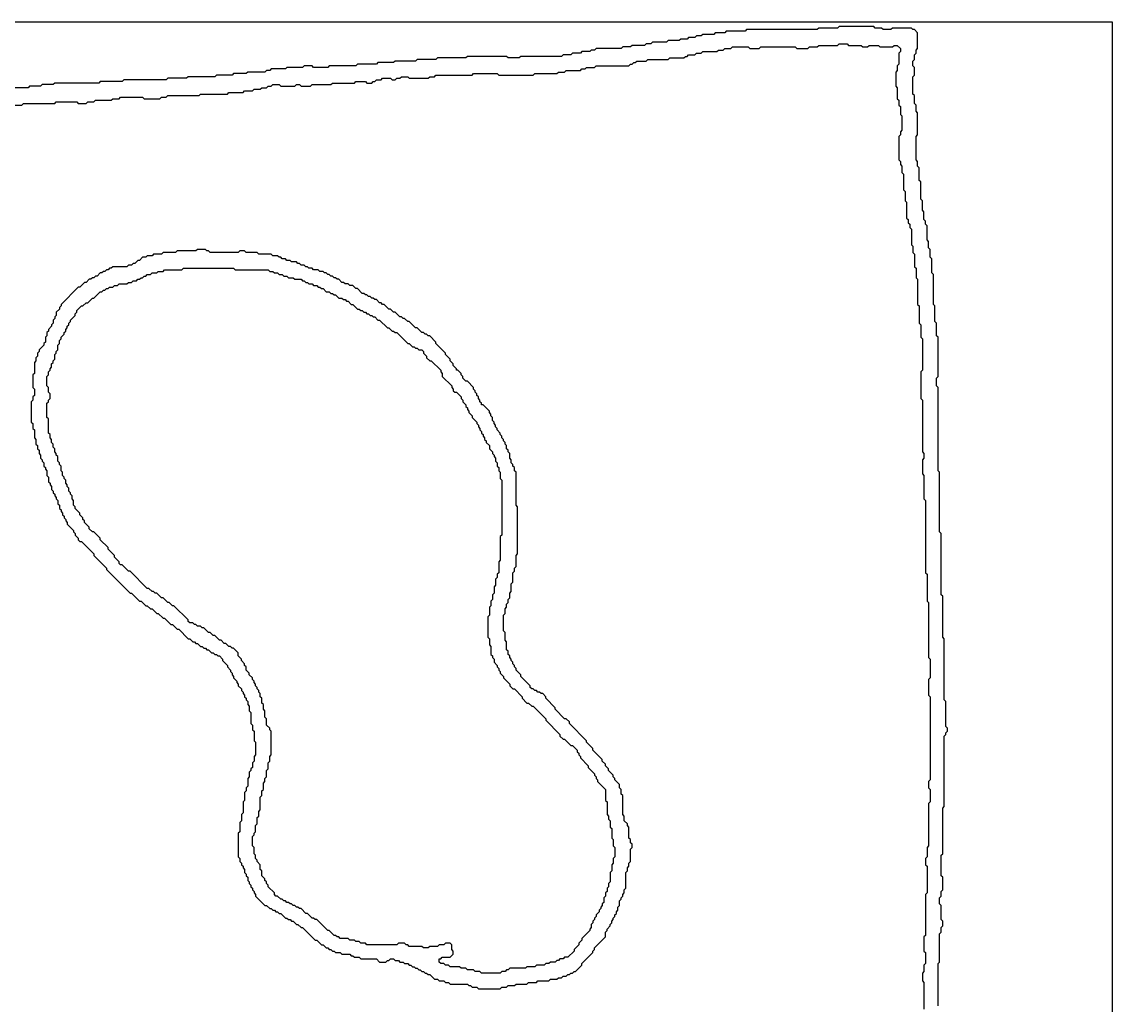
# Model space of a CAD drawing. Header units: metres. Extents: x 0 to 1166, y 0 to 1049.
# Drawn here: x 471 to 1166, y 423 to 1049 of the extents above; entities that cross this region are included whole.
import ezdxf

# ---------------------------------------------------------------- set-up
doc = ezdxf.new("R2010")
doc.units = ezdxf.units.M

msp = doc.modelspace()

# ---------------------------------------------------------------- linework, layer by layer
for points in [[(0, 0), (0, 1049), (0, 1049), (1166, 1049), (1166, 1049), (1166, 0), (1166, 0), (0, 0)], [(1055, 422), (1055, 449), (1055, 449), (1056, 450), (1056, 450), (1056, 468), (1056, 468), (1057, 469), (1057, 469), (1057, 472), (1057, 472), (1058, 473), (1058, 473), (1058, 476), (1058, 476), (1057, 477), (1057, 477), (1057, 486), (1057, 486), (1056, 487), (1056, 487), (1056, 491), (1056, 491), (1057, 492), (1057, 492), (1057, 495), (1057, 495), (1058, 496), (1058, 496), (1058, 504), (1058, 504), (1057, 505), (1057, 505), (1057, 518), (1057, 518), (1058, 519), (1058, 519), (1058, 548), (1058, 548), (1059, 549), (1059, 549), (1059, 594), (1059, 594), (1060, 595), (1060, 595), (1060, 596), (1060, 596), (1061, 597), (1061, 597), (1061, 599), (1061, 599), (1060, 600), (1060, 600), (1060, 616), (1060, 616), (1059, 617), (1059, 617), (1059, 656), (1059, 656), (1058, 657), (1058, 657), (1058, 683), (1058, 683), (1057, 684), (1057, 684), (1057, 723), (1057, 723), (1056, 724), (1056, 724), (1056, 762), (1056, 762), (1055, 763), (1055, 763), (1055, 816), (1055, 816), (1054, 817), (1054, 817), (1054, 822), (1054, 822), (1055, 823), (1055, 823), (1055, 848), (1055, 848), (1054, 849), (1054, 849), (1054, 857), (1054, 857), (1053, 858), (1053, 858), (1053, 868), (1053, 868), (1052, 869), (1052, 869), (1052, 888), (1052, 888), (1051, 889), (1051, 889), (1051, 898), (1051, 898), (1050, 899), (1050, 899), (1050, 904), (1050, 904), (1049, 905), (1049, 905), (1049, 909), (1049, 909), (1048, 910), (1048, 910), (1048, 919), (1048, 919), (1047, 920), (1047, 920), (1047, 922), (1047, 922), (1046, 923), (1046, 923), (1046, 928), (1046, 928), (1045, 929), (1045, 929), (1045, 935), (1045, 935), (1044, 936), (1044, 936), (1044, 947), (1044, 947), (1043, 948), (1043, 948), (1043, 956), (1043, 956), (1042, 957), (1042, 957), (1042, 960), (1042, 960), (1041, 961), (1041, 961), (1041, 976), (1041, 976), (1042, 977), (1042, 977), (1042, 991), (1042, 991), (1041, 992), (1041, 992), (1041, 996), (1041, 996), (1040, 997), (1040, 997), (1040, 1002), (1040, 1002), (1039, 1003), (1039, 1003), (1039, 1014), (1039, 1014), (1040, 1015), (1040, 1015), (1040, 1020), (1040, 1020), (1039, 1021), (1039, 1021), (1039, 1024), (1039, 1024), (1040, 1025), (1040, 1025), (1040, 1028), (1040, 1028), (1041, 1029), (1041, 1029), (1041, 1031), (1041, 1031), (1042, 1032), (1042, 1032), (1042, 1042), (1042, 1042), (1040, 1044), (1040, 1044), (1039, 1044), (1039, 1044), (1038, 1045), (1038, 1045), (1026, 1045), (1026, 1045), (1025, 1044), (1025, 1044), (1020, 1044), (1020, 1044), (1019, 1045), (1019, 1045), (1015, 1045), (1015, 1045), (1014, 1046), (1014, 1046), (992, 1046), (992, 1046), (991, 1045), (991, 1045), (979, 1045), (979, 1045), (978, 1044), (978, 1044), (933, 1044), (933, 1044), (932, 1043), (932, 1043), (920, 1043), (920, 1043), (919, 1042), (919, 1042), (913, 1042), (913, 1042), (912, 1041), (912, 1041), (905, 1041), (905, 1041), (904, 1040), (904, 1040), (901, 1040), (901, 1040), (900, 1039), (900, 1039), (896, 1039), (896, 1039), (895, 1038), (895, 1038), (891, 1038), (891, 1038), (890, 1037), (890, 1037), (883, 1037), (883, 1037), (882, 1036), (882, 1036), (873, 1036), (873, 1036), (872, 1035), (872, 1035), (869, 1035), (869, 1035), (868, 1034), (868, 1034), (860, 1034), (860, 1034), (859, 1033), (859, 1033), (854, 1033), (854, 1033), (853, 1032), (853, 1032), (837, 1032), (837, 1032), (836, 1031), (836, 1031), (834, 1031), (834, 1031), (833, 1030), (833, 1030), (828, 1030), (828, 1030), (827, 1029), (827, 1029), (822, 1029), (822, 1029), (821, 1028), (821, 1028), (816, 1028), (816, 1028), (815, 1027), (815, 1027), (789, 1027), (789, 1027), (788, 1026), (788, 1026), (781, 1026), (781, 1026), (780, 1027), (780, 1027), (755, 1027), (755, 1027), (754, 1026), (754, 1026), (736, 1026), (736, 1026), (735, 1025), (735, 1025), (723, 1025), (723, 1025), (722, 1024), (722, 1024), (709, 1024), (709, 1024), (708, 1023), (708, 1023), (698, 1023), (698, 1023), (697, 1022), (697, 1022), (685, 1022), (685, 1022), (684, 1021), (684, 1021), (667, 1021), (667, 1021), (666, 1020), (666, 1020), (657, 1020), (657, 1020), (656, 1021), (656, 1021), (651, 1021), (651, 1021), (650, 1020), (650, 1020), (640, 1020), (640, 1020), (639, 1019), (639, 1019), (630, 1019), (630, 1019), (629, 1018), (629, 1018), (627, 1018), (627, 1018), (626, 1017), (626, 1017), (615, 1017), (615, 1017), (614, 1016), (614, 1016), (606, 1016), (606, 1016), (605, 1015), (605, 1015), (595, 1015), (595, 1015), (594, 1014), (594, 1014), (577, 1014), (577, 1014), (576, 1013), (576, 1013), (564, 1013), (564, 1013), (563, 1012), (563, 1012), (536, 1012), (536, 1012), (535, 1011), (535, 1011), (521, 1011), (521, 1011), (520, 1010), (520, 1010), (492, 1010), (492, 1010), (491, 1009), (491, 1009), (484, 1009), (484, 1009), (483, 1008), (483, 1008), (476, 1008), (476, 1008), (475, 1007), (475, 1007), (460, 1007)], [(431, 996), (471, 996), (471, 996), (472, 997), (472, 997), (492, 997), (492, 997), (493, 998), (493, 998), (506, 998), (506, 998), (507, 997), (507, 997), (512, 997), (512, 997), (513, 998), (513, 998), (517, 998), (517, 998), (518, 999), (518, 999), (528, 999), (528, 999), (529, 1000), (529, 1000), (533, 1000), (533, 1000), (534, 1001), (534, 1001), (548, 1001), (548, 1001), (549, 1000), (549, 1000), (559, 1000), (559, 1000), (560, 1001), (560, 1001), (563, 1001), (563, 1001), (564, 1002), (564, 1002), (584, 1002), (584, 1002), (585, 1003), (585, 1003), (602, 1003), (602, 1003), (603, 1004), (603, 1004), (612, 1004), (612, 1004), (613, 1005), (613, 1005), (618, 1005), (618, 1005), (619, 1006), (619, 1006), (623, 1006), (623, 1006), (624, 1007), (624, 1007), (627, 1007), (627, 1007), (628, 1008), (628, 1008), (630, 1008), (630, 1008), (631, 1009), (631, 1009), (635, 1009), (635, 1009), (636, 1008), (636, 1008), (645, 1008), (645, 1008), (646, 1009), (646, 1009), (648, 1009), (648, 1009), (649, 1008), (649, 1008), (655, 1008), (655, 1008), (656, 1009), (656, 1009), (668, 1009), (668, 1009), (669, 1010), (669, 1010), (683, 1010), (683, 1010), (684, 1011), (684, 1011), (690, 1011), (690, 1011), (691, 1010), (691, 1010), (694, 1010), (694, 1010), (695, 1011), (695, 1011), (696, 1011), (696, 1011), (697, 1012), (697, 1012), (700, 1012), (700, 1012), (701, 1013), (701, 1013), (706, 1013), (706, 1013), (707, 1012), (707, 1012), (709, 1012), (709, 1012), (710, 1013), (710, 1013), (712, 1013), (712, 1013), (713, 1014), (713, 1014), (717, 1014), (717, 1014), (718, 1013), (718, 1013), (730, 1013), (730, 1013), (731, 1014), (731, 1014), (734, 1014), (734, 1014), (735, 1015), (735, 1015), (758, 1015), (758, 1015), (759, 1016), (759, 1016), (774, 1016), (774, 1016), (775, 1015), (775, 1015), (797, 1015), (797, 1015), (798, 1016), (798, 1016), (812, 1016), (812, 1016), (813, 1017), (813, 1017), (817, 1017), (817, 1017), (818, 1018), (818, 1018), (827, 1018), (827, 1018), (828, 1019), (828, 1019), (830, 1019), (830, 1019), (831, 1020), (831, 1020), (836, 1020), (836, 1020), (837, 1021), (837, 1021), (858, 1021), (858, 1021), (859, 1022), (859, 1022), (860, 1022), (860, 1022), (861, 1023), (861, 1023), (862, 1023), (862, 1023), (863, 1024), (863, 1024), (869, 1024), (869, 1024), (870, 1025), (870, 1025), (883, 1025), (883, 1025), (884, 1026), (884, 1026), (893, 1026), (893, 1026), (894, 1027), (894, 1027), (895, 1027), (895, 1027), (896, 1028), (896, 1028), (900, 1028), (900, 1028), (901, 1029), (901, 1029), (904, 1029), (904, 1029), (905, 1030), (905, 1030), (914, 1030), (914, 1030), (915, 1031), (915, 1031), (918, 1031), (918, 1031), (919, 1032), (919, 1032), (923, 1032), (923, 1032), (924, 1033), (924, 1033), (934, 1033), (934, 1033), (935, 1032), (935, 1032), (941, 1032), (941, 1032), (942, 1033), (942, 1033), (964, 1033), (964, 1033), (965, 1032), (965, 1032), (972, 1032), (972, 1032), (973, 1033), (973, 1033), (978, 1033), (978, 1033), (979, 1034), (979, 1034), (991, 1034), (991, 1034), (992, 1035), (992, 1035), (997, 1035), (997, 1035), (998, 1034), (998, 1034), (1006, 1034), (1006, 1034), (1007, 1033), (1007, 1033), (1010, 1033), (1010, 1033), (1011, 1034), (1011, 1034), (1017, 1034), (1017, 1034), (1018, 1033), (1018, 1033), (1026, 1033), (1026, 1033), (1027, 1034), (1027, 1034), (1029, 1034), (1029, 1034), (1031, 1032), (1031, 1032), (1031, 1030), (1031, 1030), (1030, 1029), (1030, 1029), (1030, 1022), (1030, 1022), (1029, 1021), (1029, 1021), (1029, 1018), (1029, 1018), (1028, 1017), (1028, 1017), (1028, 1008), (1028, 1008), (1029, 1007), (1029, 1007), (1029, 1000), (1029, 1000), (1030, 999), (1030, 999), (1030, 996), (1030, 996), (1031, 995), (1031, 995), (1031, 990), (1031, 990), (1032, 989), (1032, 989), (1032, 980), (1032, 980), (1031, 979), (1031, 979), (1031, 977), (1031, 977), (1030, 976), (1030, 976), (1030, 961), (1030, 961), (1031, 960), (1031, 960), (1031, 958), (1031, 958), (1032, 957), (1032, 957), (1032, 953), (1032, 953), (1033, 952), (1033, 952), (1033, 942), (1033, 942), (1034, 941), (1034, 941), (1034, 935), (1034, 935), (1035, 934), (1035, 934), (1035, 924), (1035, 924), (1036, 923), (1036, 923), (1036, 921), (1036, 921), (1037, 920), (1037, 920), (1037, 918), (1037, 918), (1038, 917), (1038, 917), (1038, 907), (1038, 907), (1039, 906), (1039, 906), (1039, 902), (1039, 902), (1040, 901), (1040, 901), (1040, 893), (1040, 893), (1041, 892), (1041, 892), (1041, 886), (1041, 886), (1042, 885), (1042, 885), (1042, 869), (1042, 869), (1043, 868), (1043, 868), (1043, 857), (1043, 857), (1044, 856), (1044, 856), (1044, 848), (1044, 848), (1045, 847), (1045, 847), (1045, 827), (1045, 827), (1044, 826), (1044, 826), (1044, 809), (1044, 809), (1045, 808), (1045, 808), (1045, 775), (1045, 775), (1046, 774), (1046, 774), (1046, 771), (1046, 771), (1045, 770), (1045, 770), (1045, 761), (1045, 761), (1046, 760), (1046, 760), (1046, 745), (1046, 745), (1047, 744), (1047, 744), (1047, 698), (1047, 698), (1048, 697), (1048, 697), (1048, 680), (1048, 680), (1049, 679), (1049, 679), (1049, 644), (1049, 644), (1050, 643), (1050, 643), (1050, 631), (1050, 631), (1049, 630), (1049, 630), (1049, 620), (1049, 620), (1050, 619), (1050, 619), (1050, 566), (1050, 566), (1049, 565), (1049, 565), (1049, 561), (1049, 561), (1050, 560), (1050, 560), (1050, 552), (1050, 552), (1049, 551), (1049, 551), (1049, 524), (1049, 524), (1048, 523), (1048, 523), (1048, 517), (1048, 517), (1047, 516), (1047, 516), (1047, 512), (1047, 512), (1048, 511), (1048, 511), (1048, 494), (1048, 494), (1047, 493), (1047, 493), (1047, 467), (1047, 467), (1046, 466), (1046, 466), (1046, 457), (1046, 457), (1047, 456), (1047, 456), (1047, 449), (1047, 449), (1046, 448), (1046, 448), (1046, 444), (1046, 444), (1045, 443), (1045, 443), (1045, 438), (1045, 438), (1046, 437), (1046, 437), (1046, 420)], [(761, 434), (762, 433), (762, 433), (776, 433), (776, 433), (777, 434), (777, 434), (780, 434), (780, 434), (781, 435), (781, 435), (785, 435), (785, 435), (786, 436), (786, 436), (793, 436), (793, 436), (794, 437), (794, 437), (799, 437), (799, 437), (800, 438), (800, 438), (807, 438), (807, 438), (808, 439), (808, 439), (812, 439), (812, 439), (813, 440), (813, 440), (815, 440), (815, 440), (816, 441), (816, 441), (818, 441), (818, 441), (819, 442), (819, 442), (820, 442), (820, 442), (821, 443), (821, 443), (822, 443), (822, 443), (823, 444), (823, 444), (824, 444), (824, 444), (828, 448), (828, 448), (828, 449), (828, 449), (835, 456), (835, 456), (835, 457), (835, 457), (836, 458), (836, 458), (836, 459), (836, 459), (843, 466), (843, 466), (843, 469), (843, 469), (844, 470), (844, 470), (844, 471), (844, 471), (846, 473), (846, 473), (846, 474), (846, 474), (847, 475), (847, 475), (847, 476), (847, 476), (848, 477), (848, 477), (848, 478), (848, 478), (849, 479), (849, 479), (849, 480), (849, 480), (850, 481), (850, 481), (850, 482), (850, 482), (851, 483), (851, 483), (851, 485), (851, 485), (852, 486), (852, 486), (852, 489), (852, 489), (853, 490), (853, 490), (853, 491), (853, 491), (854, 492), (854, 492), (854, 493), (854, 493), (855, 494), (855, 494), (855, 496), (855, 496), (856, 497), (856, 497), (856, 507), (856, 507), (857, 508), (857, 508), (857, 510), (857, 510), (858, 511), (858, 511), (858, 513), (858, 513), (859, 514), (859, 514), (859, 522), (859, 522), (860, 523), (860, 523), (860, 525), (860, 525), (859, 526), (859, 526), (859, 528), (859, 528), (858, 529), (858, 529), (858, 536), (858, 536), (857, 537), (857, 537), (857, 538), (857, 538), (855, 540), (855, 540), (855, 543), (855, 543), (854, 544), (854, 544), (854, 556), (854, 556), (853, 557), (853, 557), (853, 560), (853, 560), (852, 561), (852, 561), (852, 563), (852, 563), (849, 566), (849, 566), (849, 567), (849, 567), (848, 568), (848, 568), (848, 569), (848, 569), (845, 572), (845, 572), (845, 573), (845, 573), (843, 575), (843, 575), (843, 576), (843, 576), (841, 578), (841, 578), (841, 579), (841, 579), (835, 585), (835, 585), (835, 586), (835, 586), (831, 590), (831, 590), (831, 591), (831, 591), (820, 602), (820, 602), (820, 603), (820, 603), (818, 605), (818, 605), (817, 605), (817, 605), (811, 611), (811, 611), (811, 612), (811, 612), (805, 618), (805, 618), (805, 619), (805, 619), (803, 621), (803, 621), (802, 621), (802, 621), (801, 622), (801, 622), (800, 622), (800, 622), (799, 623), (799, 623), (798, 623), (798, 623), (797, 624), (797, 624), (796, 624), (796, 624), (795, 625), (795, 625), (795, 626), (795, 626), (789, 632), (789, 632), (789, 633), (789, 633), (786, 636), (786, 636), (786, 637), (786, 637), (785, 638), (785, 638), (785, 639), (785, 639), (784, 640), (784, 640), (784, 641), (784, 641), (783, 642), (783, 642), (783, 643), (783, 643), (782, 644), (782, 644), (782, 645), (782, 645), (781, 646), (781, 646), (781, 648), (781, 648), (780, 649), (780, 649), (780, 654), (780, 654), (779, 655), (779, 655), (779, 660), (779, 660), (778, 661), (778, 661), (778, 671), (778, 671), (779, 672), (779, 672), (779, 675), (779, 675), (780, 676), (780, 676), (780, 678), (780, 678), (781, 679), (781, 679), (781, 681), (781, 681), (782, 682), (782, 682), (782, 685), (782, 685), (783, 686), (783, 686), (783, 691), (783, 691), (784, 692), (784, 692), (784, 698), (784, 698), (785, 699), (785, 699), (785, 701), (785, 701), (786, 702), (786, 702), (786, 709), (786, 709), (787, 710), (787, 710), (787, 740), (787, 740), (786, 741), (786, 741), (786, 762), (786, 762), (785, 763), (785, 763), (785, 765), (785, 765), (784, 766), (784, 766), (784, 767), (784, 767), (783, 768), (783, 768), (783, 770), (783, 770), (782, 771), (782, 771), (782, 774), (782, 774), (781, 775), (781, 775), (781, 776), (781, 776), (780, 777), (780, 777), (780, 779), (780, 779), (779, 780), (779, 780), (779, 781), (779, 781), (778, 782), (778, 782), (778, 783), (778, 783), (777, 784), (777, 784), (777, 785), (777, 785), (776, 786), (776, 786), (776, 787), (776, 787), (774, 789), (774, 789), (774, 790), (774, 790), (773, 791), (773, 791), (773, 792), (773, 792), (772, 793), (772, 793), (772, 794), (772, 794), (771, 795), (771, 795), (771, 797), (771, 797), (770, 798), (770, 798), (770, 799), (770, 799), (769, 800), (769, 800), (769, 801), (769, 801), (765, 805), (765, 805), (764, 805), (764, 805), (764, 806), (764, 806), (763, 807), (763, 807), (763, 808), (763, 808), (762, 809), (762, 809), (762, 810), (762, 810), (761, 811), (761, 811), (761, 812), (761, 812), (760, 813), (760, 813), (760, 814), (760, 814), (759, 815), (759, 815), (759, 816), (759, 816), (755, 820), (755, 820), (754, 820), (754, 820), (752, 822), (752, 822), (752, 823), (752, 823), (751, 824), (751, 824), (751, 825), (751, 825), (749, 827), (749, 827), (748, 827), (748, 827), (748, 828), (748, 828), (746, 830), (746, 830), (746, 831), (746, 831), (744, 833), (744, 833), (744, 834), (744, 834), (741, 837), (741, 837), (741, 838), (741, 838), (735, 844), (735, 844), (735, 845), (735, 845), (731, 849), (731, 849), (730, 849), (730, 849), (729, 850), (729, 850), (728, 850), (728, 850), (727, 851), (727, 851), (726, 851), (726, 851), (723, 854), (723, 854), (722, 854), (722, 854), (718, 858), (718, 858), (717, 858), (717, 858), (715, 860), (715, 860), (714, 860), (714, 860), (713, 861), (713, 861), (712, 861), (712, 861), (709, 864), (709, 864), (708, 864), (708, 864), (706, 866), (706, 866), (705, 866), (705, 866), (702, 869), (702, 869), (701, 869), (701, 869), (700, 870), (700, 870), (699, 870), (699, 870), (697, 872), (697, 872), (696, 872), (696, 872), (695, 873), (695, 873), (694, 873), (694, 873), (693, 874), (693, 874), (692, 874), (692, 874), (691, 875), (691, 875), (690, 875), (690, 875), (689, 876), (689, 876), (688, 876), (688, 876), (685, 879), (685, 879), (684, 879), (684, 879), (682, 881), (682, 881), (680, 881), (680, 881), (679, 882), (679, 882), (677, 882), (677, 882), (676, 883), (676, 883), (675, 883), (675, 883), (673, 885), (673, 885), (672, 885), (672, 885), (671, 886), (671, 886), (670, 886), (670, 886), (669, 887), (669, 887), (668, 887), (668, 887), (667, 888), (667, 888), (666, 888), (666, 888), (665, 889), (665, 889), (664, 889), (664, 889), (663, 890), (663, 890), (661, 890), (661, 890), (660, 891), (660, 891), (657, 891), (657, 891), (656, 892), (656, 892), (654, 892), (654, 892), (653, 893), (653, 893), (652, 893), (652, 893), (651, 894), (651, 894), (649, 894), (649, 894), (648, 895), (648, 895), (647, 895), (647, 895), (646, 896), (646, 896), (643, 896), (643, 896), (642, 897), (642, 897), (640, 897), (640, 897), (639, 898), (639, 898), (637, 898), (637, 898), (636, 899), (636, 899), (635, 899), (635, 899), (634, 900), (634, 900), (631, 900), (631, 900), (630, 901), (630, 901), (622, 901), (622, 901), (621, 902), (621, 902), (614, 902), (614, 902), (613, 903), (613, 903), (610, 903), (610, 903), (609, 902), (609, 902), (591, 902), (591, 902), (590, 903), (590, 903), (589, 903), (589, 903), (588, 904), (588, 904), (583, 904), (583, 904), (582, 903), (582, 903), (570, 903), (570, 903), (569, 902), (569, 902), (561, 902), (561, 902), (560, 901), (560, 901), (555, 901), (555, 901), (554, 900), (554, 900), (551, 900), (551, 900), (550, 899), (550, 899), (548, 899), (548, 899), (546, 897), (546, 897), (545, 897), (545, 897), (543, 895), (543, 895), (542, 895), (542, 895), (541, 894), (541, 894), (539, 894), (539, 894), (538, 893), (538, 893), (529, 893), (529, 893), (528, 892), (528, 892), (527, 892), (527, 892), (526, 891), (526, 891), (525, 891), (525, 891), (524, 890), (524, 890), (523, 890), (523, 890), (522, 889), (522, 889), (521, 889), (521, 889), (519, 887), (519, 887), (518, 887), (518, 887), (517, 886), (517, 886), (516, 886), (516, 886), (515, 885), (515, 885), (514, 885), (514, 885), (512, 883), (512, 883), (511, 883), (511, 883), (508, 880), (508, 880), (507, 880), (507, 880), (496, 869), (496, 869), (496, 868), (496, 868), (495, 867), (495, 867), (495, 866), (495, 866), (493, 864), (493, 864), (493, 862), (493, 862), (492, 861), (492, 861), (492, 860), (492, 860), (491, 859), (491, 859), (491, 857), (491, 857), (490, 856), (490, 856), (490, 855), (490, 855), (488, 853), (488, 853), (488, 852), (488, 852), (487, 851), (487, 851), (487, 849), (487, 849), (486, 848), (486, 848), (486, 845), (486, 845), (485, 844), (485, 844), (485, 843), (485, 843), (482, 840), (482, 840), (482, 839), (482, 839), (481, 838), (481, 838), (481, 836), (481, 836), (480, 835), (480, 835), (480, 833), (480, 833), (479, 832), (479, 832), (479, 825), (479, 825), (478, 824), (478, 824), (478, 816), (478, 816), (479, 815), (479, 815), (479, 811), (479, 811), (478, 810), (478, 810), (478, 808), (478, 808), (477, 807), (477, 807), (477, 794), (477, 794), (478, 793), (478, 793), (478, 790), (478, 790), (479, 789), (479, 789), (479, 784), (479, 784), (480, 783), (480, 783), (480, 780), (480, 780), (481, 779), (481, 779), (481, 777), (481, 777), (482, 776), (482, 776), (482, 774), (482, 774), (483, 773), (483, 773), (483, 771), (483, 771), (484, 770), (484, 770), (484, 769), (484, 769), (485, 768), (485, 768), (485, 766), (485, 766), (486, 765), (486, 765), (486, 764), (486, 764), (487, 763), (487, 763), (487, 760), (487, 760), (488, 759), (488, 759), (488, 756), (488, 756), (489, 755), (489, 755), (489, 754), (489, 754), (490, 753), (490, 753), (490, 751), (490, 751), (491, 750), (491, 750), (491, 749), (491, 749), (492, 748), (492, 748), (492, 747), (492, 747), (493, 746), (493, 746), (493, 745), (493, 745), (494, 744), (494, 744), (494, 742), (494, 742), (495, 741), (495, 741), (495, 739), (495, 739), (496, 738), (496, 738), (496, 737), (496, 737), (497, 736), (497, 736), (497, 735), (497, 735), (498, 734), (498, 734), (498, 733), (498, 733), (499, 732), (499, 732), (499, 731), (499, 731), (500, 730), (500, 730), (500, 729), (500, 729), (504, 725), (504, 725), (504, 724), (504, 724), (505, 723), (505, 723), (505, 722), (505, 722), (507, 720), (507, 720), (507, 719), (507, 719), (508, 718), (508, 718), (509, 718), (509, 718), (517, 710), (517, 710), (517, 709), (517, 709), (525, 701), (525, 701), (525, 700), (525, 700), (540, 685), (540, 685), (541, 685), (541, 685), (546, 680), (546, 680), (547, 680), (547, 680), (550, 677), (550, 677), (551, 677), (551, 677), (553, 675), (553, 675), (554, 675), (554, 675), (557, 672), (557, 672), (558, 672), (558, 672), (561, 669), (561, 669), (562, 669), (562, 669), (566, 665), (566, 665), (567, 665), (567, 665), (570, 662), (570, 662), (571, 662), (571, 662), (577, 656), (577, 656), (578, 656), (578, 656), (580, 654), (580, 654), (581, 654), (581, 654), (582, 653), (582, 653), (583, 653), (583, 653), (585, 651), (585, 651), (586, 651), (586, 651), (587, 650), (587, 650), (588, 650), (588, 650), (589, 649), (589, 649), (590, 649), (590, 649), (592, 647), (592, 647), (593, 647), (593, 647), (594, 646), (594, 646), (595, 646), (595, 646), (596, 645), (596, 645), (597, 645), (597, 645), (599, 643), (599, 643), (599, 642), (599, 642), (602, 639), (602, 639), (602, 638), (602, 638), (604, 636), (604, 636), (604, 635), (604, 635), (605, 634), (605, 634), (605, 633), (605, 633), (606, 632), (606, 632), (606, 631), (606, 631), (608, 629), (608, 629), (608, 628), (608, 628), (609, 627), (609, 627), (609, 626), (609, 626), (611, 624), (611, 624), (611, 623), (611, 623), (612, 622), (612, 622), (612, 621), (612, 621), (613, 620), (613, 620), (613, 619), (613, 619), (614, 618), (614, 618), (614, 617), (614, 617), (615, 616), (615, 616), (615, 614), (615, 614), (616, 613), (616, 613), (616, 610), (616, 610), (617, 609), (617, 609), (617, 602), (617, 602), (618, 601), (618, 601), (618, 598), (618, 598), (619, 597), (619, 597), (619, 591), (619, 591), (620, 590), (620, 590), (620, 582), (620, 582), (619, 581), (619, 581), (619, 578), (619, 578), (618, 577), (618, 577), (618, 574), (618, 574), (617, 573), (617, 573), (617, 572), (617, 572), (616, 571), (616, 571), (616, 568), (616, 568), (615, 567), (615, 567), (615, 562), (615, 562), (614, 561), (614, 561), (614, 559), (614, 559), (613, 558), (613, 558), (613, 553), (613, 553), (612, 552), (612, 552), (612, 545), (612, 545), (611, 544), (611, 544), (611, 540), (611, 540), (610, 539), (610, 539), (610, 533), (610, 533), (609, 532), (609, 532), (609, 517), (609, 517), (610, 516), (610, 516), (610, 514), (610, 514), (611, 513), (611, 513), (611, 512), (611, 512), (612, 511), (612, 511), (612, 510), (612, 510), (613, 509), (613, 509), (613, 507), (613, 507), (614, 506), (614, 506), (614, 505), (614, 505), (615, 504), (615, 504), (615, 502), (615, 502), (616, 501), (616, 501), (616, 500), (616, 500), (617, 499), (617, 499), (617, 498), (617, 498), (618, 497), (618, 497), (618, 496), (618, 496), (619, 495), (619, 495), (619, 494), (619, 494), (620, 493), (620, 493), (620, 492), (620, 492), (626, 486), (626, 486), (627, 486), (627, 486), (629, 484), (629, 484), (630, 484), (630, 484), (631, 483), (631, 483), (632, 483), (632, 483), (633, 482), (633, 482), (634, 482), (634, 482), (635, 481), (635, 481), (636, 481), (636, 481), (639, 478), (639, 478), (640, 478), (640, 478), (641, 477), (641, 477), (642, 477), (642, 477), (643, 476), (643, 476), (644, 476), (644, 476), (646, 474), (646, 474), (647, 474), (647, 474), (649, 472), (649, 472), (650, 472), (650, 472), (658, 464), (658, 464), (659, 464), (659, 464), (662, 461), (662, 461), (663, 461), (663, 461), (665, 459), (665, 459), (666, 459), (666, 459), (667, 458), (667, 458), (668, 458), (668, 458), (669, 457), (669, 457), (670, 457), (670, 457), (671, 456), (671, 456), (674, 456), (674, 456), (675, 455), (675, 455), (680, 455), (680, 455), (681, 454), (681, 454), (682, 454), (682, 454), (683, 453), (683, 453), (686, 453), (686, 453), (687, 452), (687, 452), (697, 452), (697, 452), (699, 450), (699, 450), (703, 450), (703, 450), (704, 451), (704, 451), (705, 451), (705, 451), (706, 452), (706, 452), (708, 452), (708, 452), (709, 451), (709, 451), (711, 451), (711, 451), (712, 450), (712, 450), (714, 450), (714, 450), (715, 449), (715, 449), (717, 449), (717, 449), (718, 448), (718, 448), (719, 448), (719, 448), (720, 447), (720, 447), (721, 447), (721, 447), (722, 446), (722, 446), (723, 446), (723, 446), (724, 445), (724, 445), (725, 445), (725, 445), (726, 444), (726, 444), (727, 444), (727, 444), (728, 443), (728, 443), (729, 443), (729, 443), (730, 442), (730, 442), (731, 442), (731, 442), (734, 439), (734, 439), (736, 439), (736, 439), (737, 438), (737, 438), (740, 438), (740, 438), (741, 437), (741, 437), (743, 437), (743, 437), (744, 436), (744, 436), (755, 436), (755, 436), (756, 435), (756, 435), (757, 435), (757, 435), (758, 434), (758, 434), (761, 434)], [(764, 443), (763, 444), (763, 444), (760, 444), (760, 444), (759, 445), (759, 445), (755, 445), (755, 445), (754, 446), (754, 446), (751, 446), (751, 446), (750, 447), (750, 447), (744, 447), (744, 447), (743, 448), (743, 448), (741, 448), (741, 448), (740, 449), (740, 449), (738, 449), (738, 449), (737, 450), (737, 450), (737, 452), (737, 452), (738, 452), (738, 452), (739, 453), (739, 453), (744, 453), (744, 453), (746, 455), (746, 455), (746, 457), (746, 457), (745, 458), (745, 458), (745, 461), (745, 461), (744, 462), (744, 462), (741, 462), (741, 462), (740, 461), (740, 461), (737, 461), (737, 461), (736, 460), (736, 460), (731, 460), (731, 460), (730, 459), (730, 459), (727, 459), (727, 459), (726, 460), (726, 460), (718, 460), (718, 460), (717, 461), (717, 461), (716, 461), (716, 461), (715, 462), (715, 462), (711, 462), (711, 462), (710, 461), (710, 461), (691, 461), (691, 461), (690, 462), (690, 462), (687, 462), (687, 462), (686, 463), (686, 463), (684, 463), (684, 463), (683, 464), (683, 464), (680, 464), (680, 464), (679, 465), (679, 465), (674, 465), (674, 465), (673, 466), (673, 466), (672, 466), (672, 466), (671, 467), (671, 467), (670, 467), (670, 467), (667, 470), (667, 470), (666, 470), (666, 470), (659, 477), (659, 477), (658, 477), (658, 477), (657, 478), (657, 478), (656, 478), (656, 478), (653, 481), (653, 481), (652, 481), (652, 481), (649, 484), (649, 484), (648, 484), (648, 484), (647, 485), (647, 485), (646, 485), (646, 485), (645, 486), (645, 486), (644, 486), (644, 486), (643, 487), (643, 487), (642, 487), (642, 487), (641, 488), (641, 488), (640, 488), (640, 488), (639, 489), (639, 489), (638, 489), (638, 489), (637, 490), (637, 490), (636, 490), (636, 490), (634, 492), (634, 492), (633, 492), (633, 492), (632, 493), (632, 493), (632, 494), (632, 494), (628, 498), (628, 498), (628, 499), (628, 499), (627, 500), (627, 500), (627, 501), (627, 501), (626, 502), (626, 502), (626, 503), (626, 503), (624, 505), (624, 505), (624, 508), (624, 508), (623, 509), (623, 509), (623, 512), (623, 512), (621, 514), (621, 514), (621, 515), (621, 515), (620, 516), (620, 516), (620, 518), (620, 518), (619, 519), (619, 519), (619, 523), (619, 523), (618, 524), (618, 524), (618, 530), (618, 530), (619, 531), (619, 531), (619, 532), (619, 532), (620, 533), (620, 533), (620, 537), (620, 537), (621, 538), (621, 538), (621, 542), (621, 542), (622, 543), (622, 543), (622, 546), (622, 546), (623, 547), (623, 547), (623, 555), (623, 555), (624, 556), (624, 556), (624, 559), (624, 559), (625, 560), (625, 560), (625, 564), (625, 564), (626, 565), (626, 565), (626, 567), (626, 567), (627, 568), (627, 568), (627, 572), (627, 572), (628, 573), (628, 573), (628, 577), (628, 577), (629, 578), (629, 578), (629, 581), (629, 581), (630, 582), (630, 582), (630, 597), (630, 597), (629, 598), (629, 598), (629, 599), (629, 599), (627, 601), (627, 601), (627, 605), (627, 605), (626, 606), (626, 606), (626, 610), (626, 610), (625, 611), (625, 611), (625, 614), (625, 614), (624, 615), (624, 615), (624, 618), (624, 618), (623, 619), (623, 619), (623, 621), (623, 621), (622, 622), (622, 622), (622, 623), (622, 623), (621, 624), (621, 624), (621, 625), (621, 625), (620, 626), (620, 626), (620, 627), (620, 627), (619, 628), (619, 628), (619, 629), (619, 629), (618, 630), (618, 630), (618, 631), (618, 631), (616, 633), (616, 633), (616, 634), (616, 634), (614, 636), (614, 636), (614, 638), (614, 638), (613, 639), (613, 639), (613, 640), (613, 640), (611, 642), (611, 642), (611, 643), (611, 643), (609, 645), (609, 645), (609, 647), (609, 647), (606, 650), (606, 650), (605, 650), (605, 650), (604, 651), (604, 651), (603, 651), (603, 651), (601, 653), (601, 653), (600, 653), (600, 653), (598, 655), (598, 655), (597, 655), (597, 655), (594, 658), (594, 658), (593, 658), (593, 658), (591, 660), (591, 660), (590, 660), (590, 660), (587, 663), (587, 663), (586, 663), (586, 663), (585, 664), (585, 664), (583, 664), (583, 664), (582, 665), (582, 665), (581, 665), (581, 665), (580, 666), (580, 666), (578, 666), (578, 666), (577, 667), (577, 667), (577, 668), (577, 668), (568, 677), (568, 677), (567, 677), (567, 677), (565, 679), (565, 679), (564, 679), (564, 679), (561, 682), (561, 682), (560, 682), (560, 682), (557, 685), (557, 685), (556, 685), (556, 685), (555, 686), (555, 686), (554, 686), (554, 686), (552, 688), (552, 688), (551, 688), (551, 688), (540, 699), (540, 699), (539, 699), (539, 699), (535, 703), (535, 703), (534, 703), (534, 703), (533, 704), (533, 704), (533, 705), (533, 705), (530, 708), (530, 708), (530, 709), (530, 709), (526, 713), (526, 713), (526, 714), (526, 714), (521, 719), (521, 719), (521, 720), (521, 720), (517, 724), (517, 724), (516, 724), (516, 724), (514, 726), (514, 726), (514, 727), (514, 727), (511, 730), (511, 730), (511, 731), (511, 731), (510, 732), (510, 732), (510, 733), (510, 733), (508, 735), (508, 735), (508, 736), (508, 736), (505, 739), (505, 739), (505, 740), (505, 740), (504, 741), (504, 741), (504, 744), (504, 744), (503, 745), (503, 745), (503, 747), (503, 747), (502, 748), (502, 748), (502, 749), (502, 749), (501, 750), (501, 750), (501, 752), (501, 752), (500, 753), (500, 753), (500, 754), (500, 754), (499, 755), (499, 755), (499, 757), (499, 757), (498, 758), (498, 758), (498, 759), (498, 759), (497, 760), (497, 760), (497, 762), (497, 762), (496, 763), (496, 763), (496, 766), (496, 766), (495, 767), (495, 767), (495, 768), (495, 768), (494, 769), (494, 769), (494, 772), (494, 772), (493, 773), (493, 773), (493, 774), (493, 774), (492, 775), (492, 775), (492, 777), (492, 777), (491, 778), (491, 778), (491, 780), (491, 780), (490, 781), (490, 781), (490, 783), (490, 783), (489, 784), (489, 784), (489, 786), (489, 786), (488, 787), (488, 787), (488, 796), (488, 796), (487, 797), (487, 797), (487, 806), (487, 806), (488, 807), (488, 807), (488, 808), (488, 808), (489, 809), (489, 809), (489, 812), (489, 812), (488, 813), (488, 813), (488, 816), (488, 816), (487, 817), (487, 817), (487, 823), (487, 823), (488, 824), (488, 824), (488, 826), (488, 826), (489, 827), (489, 827), (489, 828), (489, 828), (490, 829), (490, 829), (490, 831), (490, 831), (491, 832), (491, 832), (491, 833), (491, 833), (492, 834), (492, 834), (492, 837), (492, 837), (493, 838), (493, 838), (493, 839), (493, 839), (494, 840), (494, 840), (494, 843), (494, 843), (495, 844), (495, 844), (495, 846), (495, 846), (496, 847), (496, 847), (496, 848), (496, 848), (498, 850), (498, 850), (498, 851), (498, 851), (499, 852), (499, 852), (499, 853), (499, 853), (500, 854), (500, 854), (500, 855), (500, 855), (501, 856), (501, 856), (501, 857), (501, 857), (502, 858), (502, 858), (502, 859), (502, 859), (505, 862), (505, 862), (505, 863), (505, 863), (506, 864), (506, 864), (506, 865), (506, 865), (509, 868), (509, 868), (510, 868), (510, 868), (512, 870), (512, 870), (513, 870), (513, 870), (516, 873), (516, 873), (517, 873), (517, 873), (521, 877), (521, 877), (522, 877), (522, 877), (523, 878), (523, 878), (524, 878), (524, 878), (525, 879), (525, 879), (526, 879), (526, 879), (527, 880), (527, 880), (529, 880), (529, 880), (530, 881), (530, 881), (532, 881), (532, 881), (533, 882), (533, 882), (538, 882), (538, 882), (539, 883), (539, 883), (541, 883), (541, 883), (542, 884), (542, 884), (544, 884), (544, 884), (545, 885), (545, 885), (546, 885), (546, 885), (547, 886), (547, 886), (548, 886), (548, 886), (549, 887), (549, 887), (550, 887), (550, 887), (551, 888), (551, 888), (553, 888), (553, 888), (554, 889), (554, 889), (557, 889), (557, 889), (558, 890), (558, 890), (561, 890), (561, 890), (562, 891), (562, 891), (573, 891), (573, 891), (574, 892), (574, 892), (606, 892), (606, 892), (607, 891), (607, 891), (628, 891), (628, 891), (629, 890), (629, 890), (631, 890), (631, 890), (632, 889), (632, 889), (634, 889), (634, 889), (635, 888), (635, 888), (637, 888), (637, 888), (638, 887), (638, 887), (640, 887), (640, 887), (641, 886), (641, 886), (644, 886), (644, 886), (645, 885), (645, 885), (649, 885), (649, 885), (650, 884), (650, 884), (651, 884), (651, 884), (652, 883), (652, 883), (653, 883), (653, 883), (654, 882), (654, 882), (656, 882), (656, 882), (657, 881), (657, 881), (659, 881), (659, 881), (660, 880), (660, 880), (661, 880), (661, 880), (662, 879), (662, 879), (663, 879), (663, 879), (665, 877), (665, 877), (667, 877), (667, 877), (668, 876), (668, 876), (669, 876), (669, 876), (670, 875), (670, 875), (671, 875), (671, 875), (673, 873), (673, 873), (675, 873), (675, 873), (676, 872), (676, 872), (677, 872), (677, 872), (678, 871), (678, 871), (679, 871), (679, 871), (681, 869), (681, 869), (682, 869), (682, 869), (685, 866), (685, 866), (686, 866), (686, 866), (687, 865), (687, 865), (688, 865), (688, 865), (689, 864), (689, 864), (690, 864), (690, 864), (691, 863), (691, 863), (692, 863), (692, 863), (693, 862), (693, 862), (694, 862), (694, 862), (695, 861), (695, 861), (696, 861), (696, 861), (698, 859), (698, 859), (699, 859), (699, 859), (704, 854), (704, 854), (705, 854), (705, 854), (707, 852), (707, 852), (708, 852), (708, 852), (709, 851), (709, 851), (710, 851), (710, 851), (717, 844), (717, 844), (718, 844), (718, 844), (720, 842), (720, 842), (721, 842), (721, 842), (722, 841), (722, 841), (723, 841), (723, 841), (724, 840), (724, 840), (726, 840), (726, 840), (727, 839), (727, 839), (727, 838), (727, 838), (729, 836), (729, 836), (729, 835), (729, 835), (731, 833), (731, 833), (732, 833), (732, 833), (738, 827), (738, 827), (738, 826), (738, 826), (739, 825), (739, 825), (739, 823), (739, 823), (745, 817), (745, 817), (745, 816), (745, 816), (746, 815), (746, 815), (746, 814), (746, 814), (747, 813), (747, 813), (748, 813), (748, 813), (751, 810), (751, 810), (751, 809), (751, 809), (752, 808), (752, 808), (752, 807), (752, 807), (754, 805), (754, 805), (754, 804), (754, 804), (755, 803), (755, 803), (755, 802), (755, 802), (756, 801), (756, 801), (756, 800), (756, 800), (758, 798), (758, 798), (758, 797), (758, 797), (761, 794), (761, 794), (761, 793), (761, 793), (762, 792), (762, 792), (762, 791), (762, 791), (763, 790), (763, 790), (763, 789), (763, 789), (764, 788), (764, 788), (764, 787), (764, 787), (765, 786), (765, 786), (765, 785), (765, 785), (766, 784), (766, 784), (766, 783), (766, 783), (767, 782), (767, 782), (767, 781), (767, 781), (769, 779), (769, 779), (769, 777), (769, 777), (771, 775), (771, 775), (771, 774), (771, 774), (772, 773), (772, 773), (772, 772), (772, 772), (773, 771), (773, 771), (773, 769), (773, 769), (774, 768), (774, 768), (774, 766), (774, 766), (775, 765), (775, 765), (775, 763), (775, 763), (776, 762), (776, 762), (776, 758), (776, 758), (777, 757), (777, 757), (777, 722), (777, 722), (776, 721), (776, 721), (776, 706), (776, 706), (775, 705), (775, 705), (775, 698), (775, 698), (774, 697), (774, 697), (774, 695), (774, 695), (773, 694), (773, 694), (773, 690), (773, 690), (772, 689), (772, 689), (772, 685), (772, 685), (771, 684), (771, 684), (771, 681), (771, 681), (770, 680), (770, 680), (770, 677), (770, 677), (769, 676), (769, 676), (769, 671), (769, 671), (768, 670), (768, 670), (768, 657), (768, 657), (769, 656), (769, 656), (769, 652), (769, 652), (770, 651), (770, 651), (770, 646), (770, 646), (771, 645), (771, 645), (771, 644), (771, 644), (772, 643), (772, 643), (772, 641), (772, 641), (774, 639), (774, 639), (774, 638), (774, 638), (775, 637), (775, 637), (775, 636), (775, 636), (776, 635), (776, 635), (776, 634), (776, 634), (778, 632), (778, 632), (778, 631), (778, 631), (782, 627), (782, 627), (782, 626), (782, 626), (784, 624), (784, 624), (785, 624), (785, 624), (790, 619), (790, 619), (790, 618), (790, 618), (793, 615), (793, 615), (794, 615), (794, 615), (796, 613), (796, 613), (797, 613), (797, 613), (805, 605), (805, 605), (805, 604), (805, 604), (814, 595), (814, 595), (814, 594), (814, 594), (816, 592), (816, 592), (817, 592), (817, 592), (821, 588), (821, 588), (822, 588), (822, 588), (825, 585), (825, 585), (825, 584), (825, 584), (826, 583), (826, 583), (826, 582), (826, 582), (827, 581), (827, 581), (827, 580), (827, 580), (832, 575), (832, 575), (832, 574), (832, 574), (836, 570), (836, 570), (836, 569), (836, 569), (837, 568), (837, 568), (837, 567), (837, 567), (838, 566), (838, 566), (838, 565), (838, 565), (843, 560), (843, 560), (843, 553), (843, 553), (844, 552), (844, 552), (844, 544), (844, 544), (845, 543), (845, 543), (845, 541), (845, 541), (846, 540), (846, 540), (846, 536), (846, 536), (847, 535), (847, 535), (847, 529), (847, 529), (848, 528), (848, 528), (848, 524), (848, 524), (849, 523), (849, 523), (849, 517), (849, 517), (848, 516), (848, 516), (848, 513), (848, 513), (847, 512), (847, 512), (847, 508), (847, 508), (846, 507), (846, 507), (846, 501), (846, 501), (845, 500), (845, 500), (845, 498), (845, 498), (844, 497), (844, 497), (844, 495), (844, 495), (843, 494), (843, 494), (843, 492), (843, 492), (842, 491), (842, 491), (842, 488), (842, 488), (841, 487), (841, 487), (841, 486), (841, 486), (840, 485), (840, 485), (840, 484), (840, 484), (839, 483), (839, 483), (839, 482), (839, 482), (837, 480), (837, 480), (837, 479), (837, 479), (836, 478), (836, 478), (836, 477), (836, 477), (835, 476), (835, 476), (835, 475), (835, 475), (834, 474), (834, 474), (834, 472), (834, 472), (833, 471), (833, 471), (833, 470), (833, 470), (828, 465), (828, 465), (828, 464), (828, 464), (826, 462), (826, 462), (826, 461), (826, 461), (823, 458), (823, 458), (823, 457), (823, 457), (819, 453), (819, 453), (817, 453), (817, 453), (816, 452), (816, 452), (814, 452), (814, 452), (813, 451), (813, 451), (812, 451), (812, 451), (811, 450), (811, 450), (808, 450), (808, 450), (807, 449), (807, 449), (805, 449), (805, 449), (804, 448), (804, 448), (799, 448), (799, 448), (798, 447), (798, 447), (793, 447), (793, 447), (792, 446), (792, 446), (782, 446), (782, 446), (781, 445), (781, 445), (780, 445), (780, 445), (779, 444), (779, 444), (777, 444), (777, 444), (776, 443), (776, 443), (764, 443)]]:
    msp.add_lwpolyline(points)

doc.saveas('drawing.dxf')
